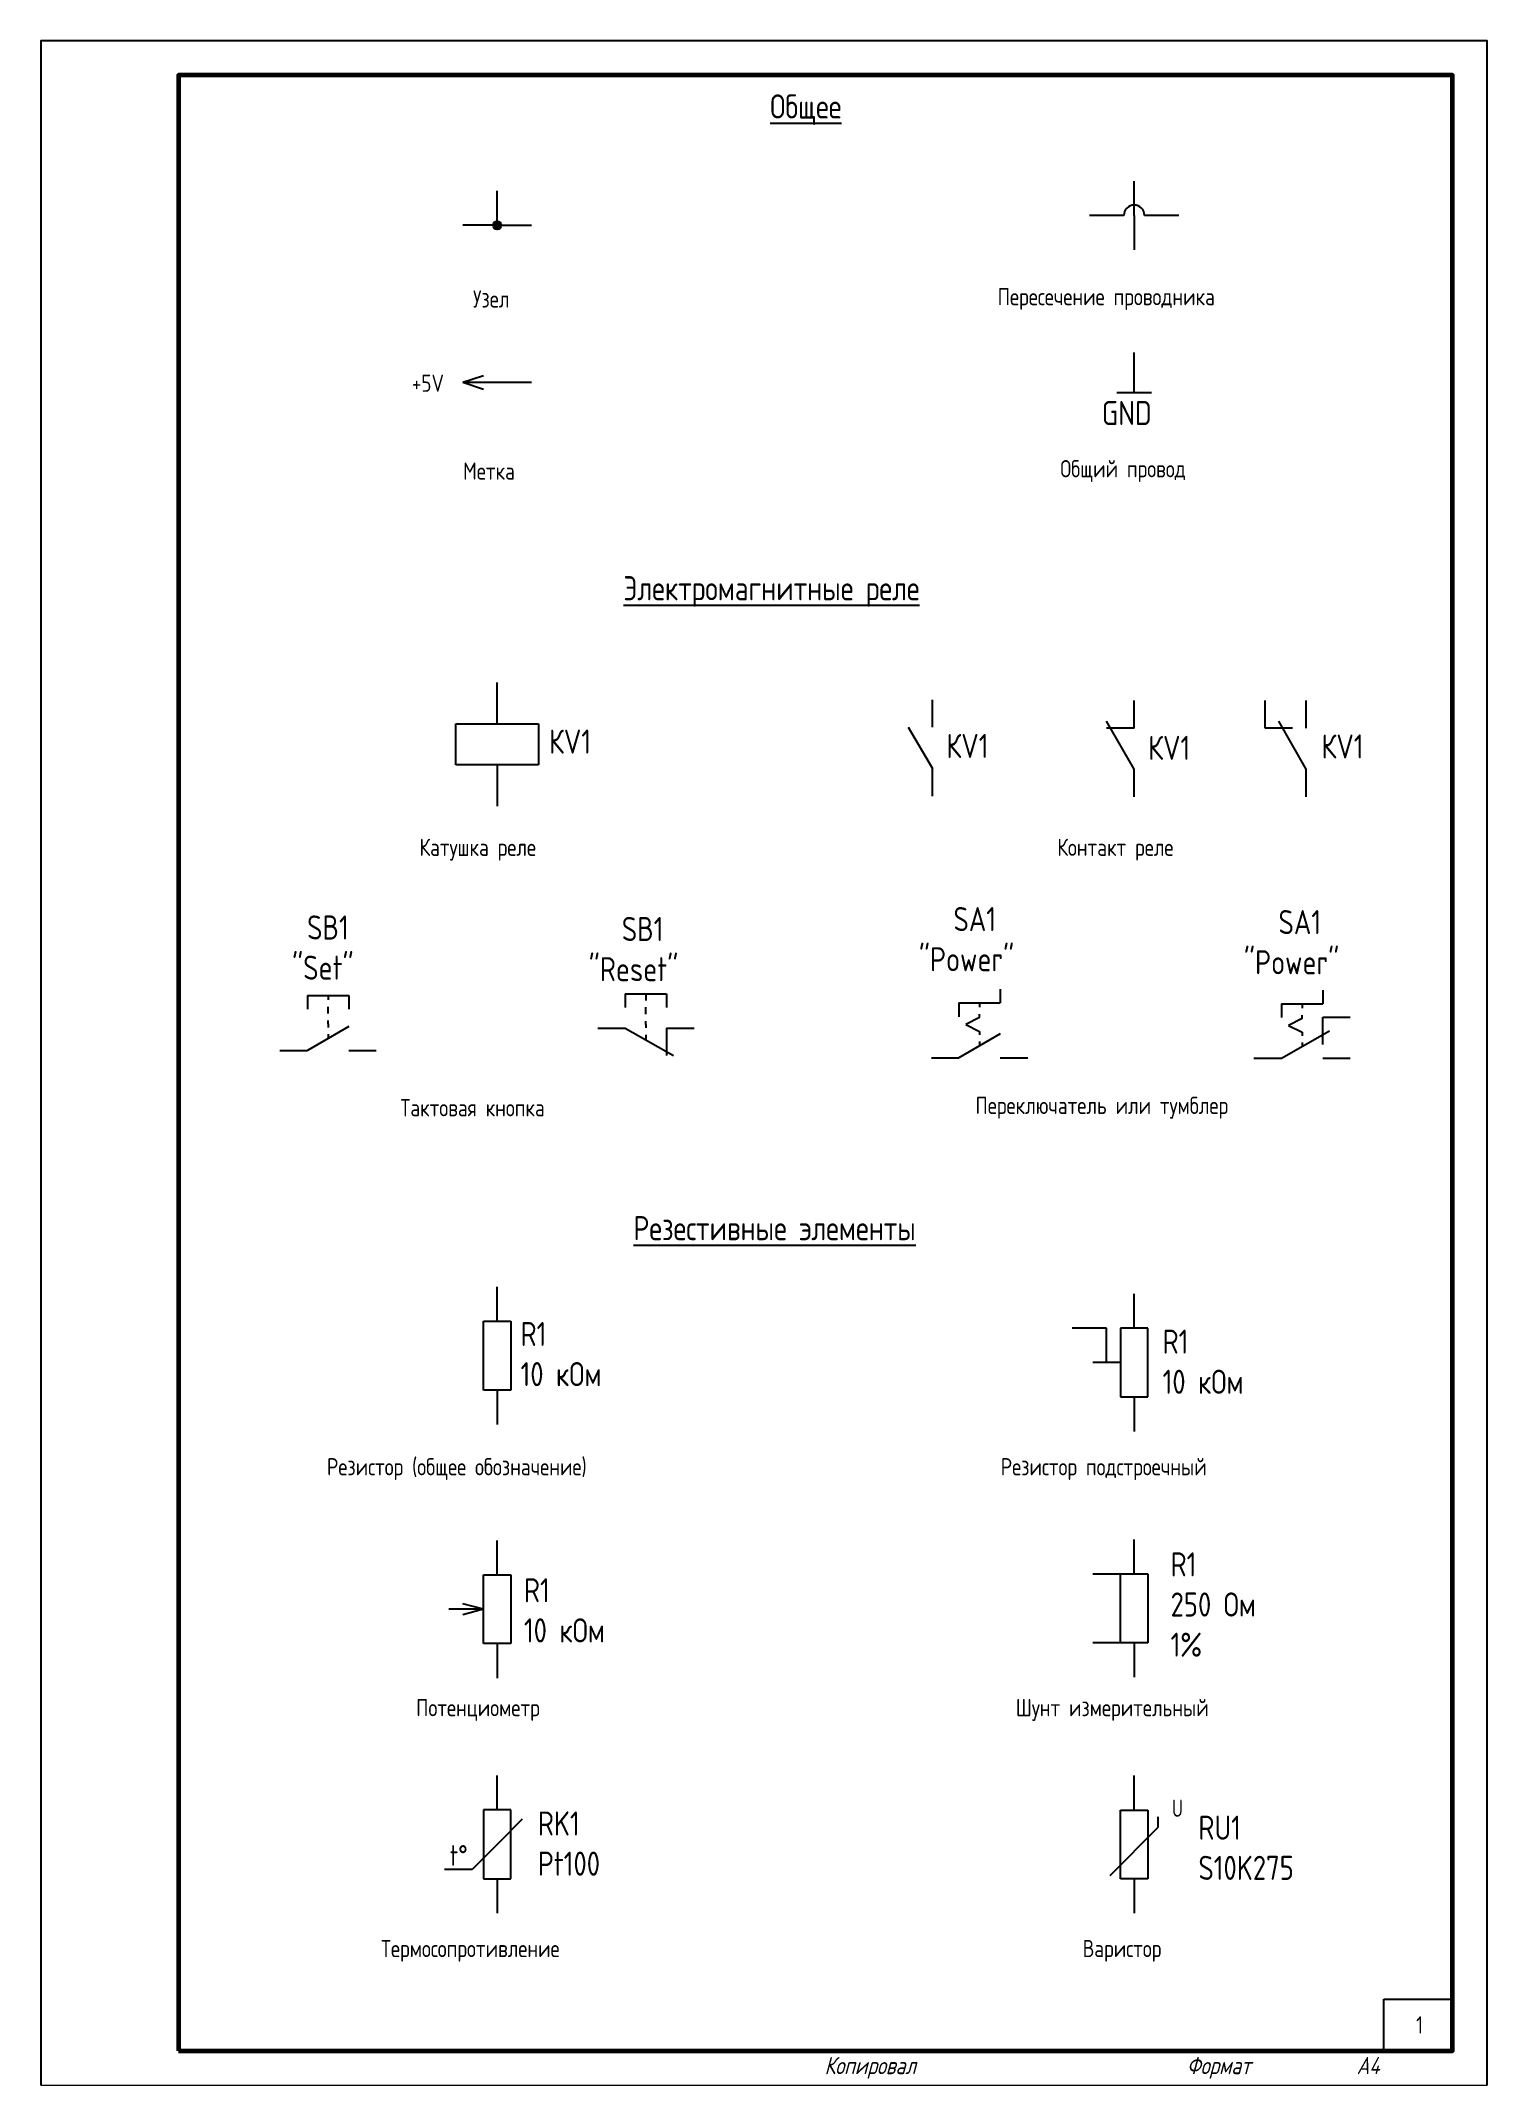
# Paper-space layout '2' of a CAD drawing. Header units: millimetres. Extents: x 0 to 210, y 0 to 297.
# The model-space entities are those that its viewports show. They can reach past a viewport. Long polylines and large blocks are cut down to what shows.
import ezdxf
from ezdxf.enums import TextEntityAlignment as Align

# ---------------------------------------------------------------- set-up
doc = ezdxf.new("R2010")
doc.units = ezdxf.units.MM
doc.header["$LTSCALE"] = 0.2
doc.set_wipeout_variables(frame=1)
doc.styles.add("2'5", font='romans.shx', dxfattribs={"width": 0.7, "height": 2.5})
doc.styles.add('GOST 2.304', font='CS_Gost2304.shx')
doc.styles.add('ГОСТ 2.304', font='CS_Gost2304.shx')

msp = doc.modelspace()

# ---------------------------------------------------------------- hatches: boundary and pattern name
h = msp.add_hatch(color=256)
h.dxf.hatch_style = 1
h.paths.add_polyline_path([(276.85, 270.24, 1), (275.65, 270.24, 1)])

# ---------------------------------------------------------------- linework, layer by layer
at = {"linetype": 'Continuous', "lineweight": 60}
msp.add_line((230, 292.02), (230, 172.02), dxfattribs=at)
for p, q in [((368.75, 271.66), (368.75, 276.66)), ((276.25, 270.24), (276.25, 275.24)), ((367.25, 271.66), (362.25, 271.66)), ((368.75, 271.66), (368.75, 266.66)), ((375.25, 271.66), (370.25, 271.66)), ((276.25, 270.24), (271.25, 270.24)), ((276.25, 270.24), (281.25, 270.24)), ((368.75, 245.93), (368.75, 251.74)), ((274.25, 248.37), (271.25, 247.37)), ((281.25, 247.37), (271.25, 247.37)), ((274.25, 246.37), (271.25, 247.37)), ((366.25, 245.93), (371.25, 245.93)), ((276.25, 197.82), (276.25, 203.82)), ((339.45, 197.29), (339.45, 201.29)), ((368.75, 197.19), (368.75, 201.19)), ((387.75, 197.19), (387.75, 201.19)), ((393.75, 197.19), (393.75, 201.19)), ((270.25, 191.82), (270.25, 197.82)), ((270.25, 197.82), (282.25, 197.82)), ((282.25, 197.82), (282.25, 191.82)), ((335.95, 197.29), (339.45, 191.29)), ((368.75, 191.19), (364.75, 198.19)), ((368.75, 197.19), (364.75, 197.19)), ((391.75, 197.19), (387.75, 197.19)), ((393.75, 191.19), (389.75, 198.19)), ((282.25, 191.82), (270.25, 191.82)), ((276.25, 191.82), (276.25, 185.82)), ((339.45, 187.29), (339.45, 191.29)), ((368.75, 187.19), (368.75, 191.19)), ((393.75, 187.19), (393.75, 191.19)), ((248.7, 158.32), (254.7, 158.32)), ((248.7, 158.32), (248.7, 156.32)), ((251.7, 158.32), (251.7, 157.69)), ((254.7, 158.32), (254.7, 156.32)), ((294.85, 158.59), (300.85, 158.59)), ((294.85, 158.59), (294.85, 156.59)), ((297.85, 158.59), (297.85, 157.61)), ((300.85, 158.59), (300.85, 156.59)), ((349.3, 159.25), (349.3, 157.25)), ((396.14, 159.11), (396.14, 157.11)), ((251.7, 156.19), (251.7, 156.69)), ((251.7, 155.69), (251.7, 156.19)), ((251.7, 154.19), (251.7, 154.69)), ((297.85, 156.11), (297.85, 156.61)), ((297.85, 155.61), (297.85, 156.11)), ((297.85, 154.11), (297.85, 154.61)), ((343.3, 157.25), (349.3, 157.25)), ((343.3, 157.25), (343.3, 155.25)), ((346.3, 155.12), (344.3, 154.12)), ((346.3, 157.25), (346.3, 156.62)), ((346.3, 155.12), (346.3, 155.62)), ((390.14, 157.11), (396.14, 157.11)), ((390.14, 157.11), (390.14, 155.11)), ((393.14, 154.98), (391.14, 153.98)), ((393.14, 157.11), (393.14, 156.48)), ((393.14, 154.98), (393.14, 155.48)), ((396.14, 151.2), (396.14, 155.2)), ((396.14, 155.2), (400.14, 155.2)), ((254.7, 153.82), (248.7, 150.32)), ((251.7, 154.19), (251.7, 153.69)), ((251.7, 152.69), (251.7, 152.07)), ((290.85, 153.59), (294.85, 153.59)), ((294.85, 153.59), (301.85, 149.59)), ((297.85, 154.11), (297.85, 153.61)), ((297.85, 152.61), (297.85, 151.87)), ((300.85, 153.59), (304.85, 153.59)), ((300.85, 153.59), (300.85, 149.59)), ((349.3, 152.75), (343.3, 149.25)), ((344.3, 154.12), (346.3, 153.12)), ((346.3, 153.12), (346.3, 152.62)), ((346.3, 151.62), (346.3, 151)), ((390.14, 149.2), (397.14, 153.2)), ((391.14, 153.98), (393.14, 152.98)), ((393.14, 152.98), (393.14, 152.48)), ((393.14, 151.48), (393.14, 150.86)), ((244.7, 150.32), (248.7, 150.32)), ((254.7, 150.32), (258.7, 150.32)), ((339.3, 149.25), (343.3, 149.25)), ((349.3, 149.25), (353.3, 149.25)), ((386.14, 149.2), (390.14, 149.2)), ((396.14, 149.2), (400.14, 149.2)), ((276.25, 111), (276.25, 116)), ((368.75, 110), (368.75, 115)), ((274.25, 101), (274.25, 111)), ((274.25, 111), (278.25, 111)), ((278.25, 111), (278.25, 101)), ((364.75, 110), (359.75, 110)), ((366.75, 110), (366.75, 100)), ((370.75, 110), (366.75, 110)), ((370.75, 100), (370.75, 110)), ((278.25, 101), (274.25, 101)), ((276.25, 101), (276.25, 96)), ((366.75, 100), (370.75, 100)), ((368.75, 100), (368.75, 95)), ((276.25, 74.16), (276.25, 79.16)), ((368.75, 74.3), (368.75, 79.3)), ((362.75, 74.3), (366.75, 74.3)), ((366.75, 64.3), (366.75, 74.3)), ((366.75, 74.3), (370.75, 74.3)), ((370.75, 74.3), (370.75, 64.3)), ((274.25, 64.16), (274.25, 74.16)), ((274.25, 74.16), (278.25, 74.16)), ((278.25, 74.16), (278.25, 64.16)), ((274.25, 69.16), (269.25, 69.16)), ((274.25, 69.16), (271.25, 69.96)), ((274.25, 69.16), (271.25, 68.35)), ((278.25, 64.16), (274.25, 64.16)), ((276.25, 64.16), (276.25, 59.16)), ((366.75, 64.3), (362.75, 64.3)), ((370.75, 64.3), (366.75, 64.3)), ((368.75, 64.3), (368.75, 59.3)), ((368.75, 39.99), (368.75, 44.99)), ((366.75, 29.99), (366.75, 39.99)), ((366.75, 39.99), (370.75, 39.99)), ((370.75, 39.99), (370.75, 29.99)), ((372.25, 37.49), (372.25, 38.99)), ((365.25, 30.49), (372.25, 37.49)), ((272.6, 31.36), (268.6, 31.36)), ((370.75, 29.99), (366.75, 29.99)), ((368.75, 29.99), (368.75, 24.99))]:
    msp.add_line(p, q)
at = {"ltscale": 100}
for p, q in [((364.75, 105), (364.75, 110)), ((366.75, 105), (362.75, 105))]:
    msp.add_line(p, q, dxfattribs=at)
at = {"linetype": 'Continuous', "lineweight": 25}
for points in [[(0, 0.02), (210, 0.02), (210, 297.02), (0, 297.02), (0, 0.02)], [(420, 0.02), (630, 0.02), (630, 297.02), (420, 297.02), (420, 0.02)]]:
    msp.add_lwpolyline(points, dxfattribs=at)
msp.add_lwpolyline([(405, 12.52), (415, 12.52), (415, 5.02), (405, 5.02)], close=True)
at = {"linetype": 'Continuous', "lineweight": 50, "ltscale": 0.5, "flags": 128}
msp.add_lwpolyline([(230, 5.02), (415, 5.02)], dxfattribs=at)
msp.add_circle((276.25, 270.24), 0.6)
at = {"ltscale": 100}
msp.add_arc((368.75, 271.66), 1.5, 360, 180, dxfattribs=at)

# ---------------------------------------------------------------- texts
at = {"style": 'ГОСТ 2.304'}
for s, height, p in [('+5V', 2.5, (263.88, 246.04)), ('GND', 3.5, (364.05, 241.2))]:
    msp.add_text(s, height=height, dxfattribs=at).set_placement(p)
at = {"style": "2'5", "width": 0.7}
msp.add_text('U', height=2.5, dxfattribs=at).set_placement((374.25, 38.99))
at = {"linetype": 'Continuous', "style": 'GOST 2.304'}
msp.add_text('t°', height=3, dxfattribs=at).set_placement((270.67, 33.4), align=Align.MIDDLE_CENTER)
at = {"attachment_point": 4, "style": 'ГОСТ 2.304'}
for s, insert, char_height, width in [('\\pi85.894;{\\H0.14x;\\LОбщее}', (230, 287.02), 25, 185), ('\\pi42.748;Узел', (230, 259.52), 2.5, 92.5), ('\\pi26.437;Пересечение проводника', (322.5, 259.52), 2.5, 92.5), ('\\pi41.313;Метка', (230, 234.52), 2.5, 92.5), ('\\pi35.524;Общий провод', (322.5, 234.52), 2.5, 92.5), ('\\pi64.587;{\\H0.14x;\\LЭлектромагнитные реле}', (230, 217.02), 25, 185), ('\\pi34.969;Катушка реле', (230, 179.52), 2.5, 92.5), ('\\pi35.094;Контакт реле', (322.5, 179.52), 2.5, 92.5), ('\\pi32.219;Тактовая кнопка', (230, 142.02), 2.5, 92.5), ('\\pi23.211;Переключатель или тумблер', (322.5, 142.02), 2.5, 92.5), ('\\pi66.031;{\\H0.14x;\\LРезестивные элементы}', (230, 124.52), 25, 185), ('\\pi21.53;Резистор (общее обозначение)', (230, 89.52), 2.5, 92.5), ('\\pi26.875;Резистор подстроечный', (322.5, 89.52), 2.5, 92.5), ('\\pi34.492;Потенциометр', (230, 54.52), 2.5, 92.5), ('\\pi29.062;Шунт измерительный', (322.5, 54.52), 2.5, 92.5), ('\\pi29.406;Термосопротивление', (230, 19.52), 2.5, 92.5), ('\\pi38.774;Варистор', (322.5, 19.52), 2.5, 92.5), ('\\pi4.6875;1', (405, 8.77), 2.5, 10), ('{\\Q15;Копировал}', (323.79, 2.52), 2.5, 41.2143), ('{\\Q15;Формат            А4}', (376.39, 2.52), 2.5, 38.6068)]:
    msp.add_mtext(s, dxfattribs=dict(at, insert=insert, char_height=char_height, width=width))
at = {"char_height": 3.5, "attachment_point": 1, "style": 'ГОСТ 2.304'}
for s, width, insert in [('\\pi-0.57942;КV1', 6.0162, (284.35, 196.97)), ('\\pi-0.57942;КV1', 6.0162, (342.06, 196.34)), ('\\pi-0.57942;КV1', 6.0162, (371.36, 196.06)), ('\\pi-0.57942;КV1', 6.0162, (396.53, 196.26)), ('\\pi-0.45506;SB1\\P\\pi-2.6357;"Set"', 6.0162, (249.11, 169.96)), ('\\pi-0.45506;SB1\\P\\pi-5.2607;"Reset"', 6.0162, (294.81, 169.74)), ('\\pi-0.71756;SA1\\P\\pi-5.7419;"Power"', 6.0162, (343.23, 171.18)), ('\\pi-0.71756;SA1\\P\\pi-5.7419;"Power"', 6.0162, (390.43, 170.74)), ('R1\\P10 кОм', 20.5111, (279.65, 110.9)), ('R1\\P10 кОм', 17.6917, (372.88, 109.79)), ('R1\\P250 Ом\\P1%', 17.6917, (374.04, 77.43)), ('R1\\P10 кОм', 17.6917, (280.14, 73.67)), ('RK1\\PPt100', 17.6917, (282.16, 39.78)), ('RU1\\PS10K275', 17.6917, (378.08, 39.17))]:
    msp.add_mtext_dynamic_manual_height_columns(s, width=width, gutter_width=25, heights=[0], dxfattribs=dict(at, insert=insert))

# ---------------------------------------------------------------- wipeouts: each hides what was drawn before it
msp.add_wipeout([(274.25, 30.01), (278.25, 30.01), (278.25, 40.01), (274.25, 40.01)])

# ---------------------------------------------------------------- next in the draw order: linework, layer by layer
for p, q in [((276.25, 40.01), (276.25, 45.01)), ((279.9, 38.66), (272.6, 31.36)), ((278.25, 40.01), (274.25, 40.01)), ((274.25, 40.01), (274.25, 30.01)), ((278.25, 30.01), (278.25, 40.01)), ((274.25, 30.01), (278.25, 30.01)), ((276.25, 30.01), (276.25, 25.01))]:
    msp.add_line(p, q)
at = {"linetype": 'Continuous', "lineweight": 25}
msp.add_lwpolyline([(210, 0.02), (420, 0.02), (420, 297.02), (210, 297.02), (210, 0.02)], dxfattribs=at)
at = {"linetype": 'Continuous', "lineweight": 60}
msp.add_lwpolyline([(230, 5.02), (415, 5.02), (415, 292.02), (230, 292.02), (230, 5.02)], dxfattribs=at)

psp = doc.layouts.new('2')

# ---------------------------------------------------------------- viewports
at = {"layer": '0'}
psp.add_viewport(center=(105, 148.5), size=(210, 297), view_center_point=(315, 148.52), view_height=297, dxfattribs=at)

doc.saveas('drawing.dxf')
